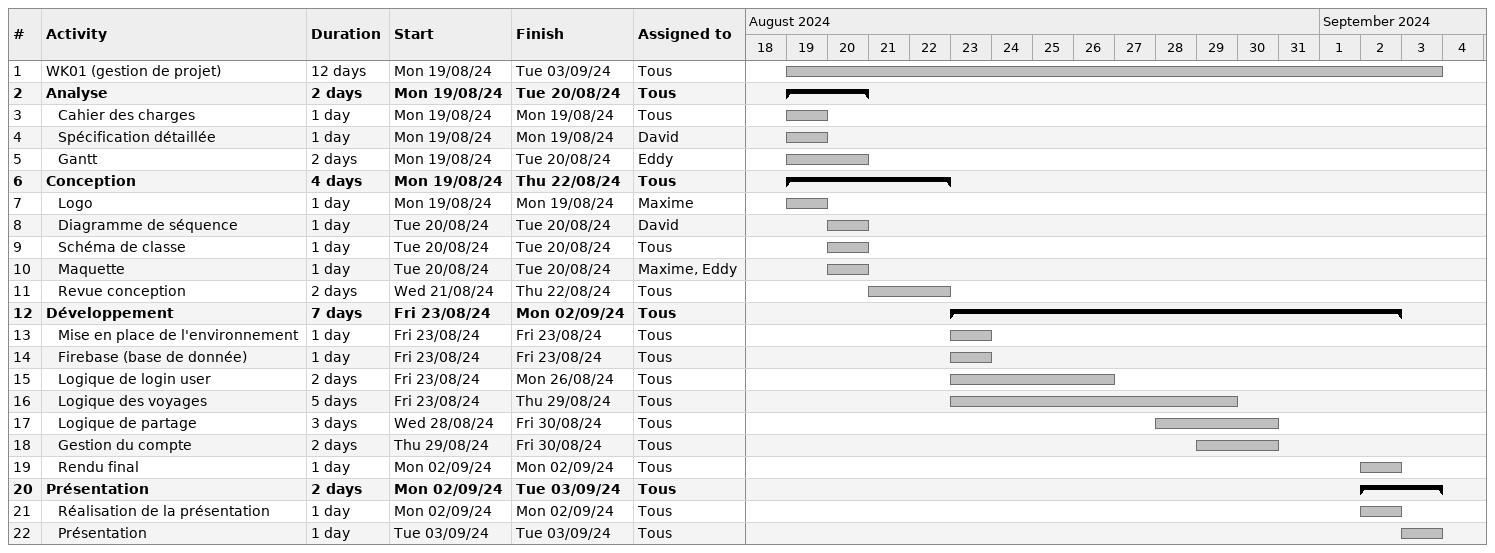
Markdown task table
| ID | Level | Task | Duration | Start | Finish | Resources |
|---|---|---|---|---|---|---|
| 1 | 1 | WK01 (gestion de projet) | 12d | 2024-08-19 | 2024-09-03 | Tous |
| 2 | 1 | **Analyse** | 2d | 2024-08-19 | 2024-08-20 | Tous |
| 3 | 2 | Cahier des charges | 1d | 2024-08-19 | 2024-08-19 | Tous |
| 4 | 2 | Spécification détaillée | 1d | 2024-08-19 | 2024-08-19 | David |
| 5 | 2 | Gantt | 2d | 2024-08-19 | 2024-08-20 | Eddy |
| 6 | 1 | **Conception** | 4d | 2024-08-19 | 2024-08-22 | Tous |
| 7 | 2 | Logo | 1d | 2024-08-19 | 2024-08-19 | Maxime |
| 8 | 2 | Diagramme de séquence | 1d | 2024-08-20 | 2024-08-20 | David |
| 9 | 2 | Schéma de classe | 1d | 2024-08-20 | 2024-08-20 | Tous |
| 10 | 2 | Maquette | 1d | 2024-08-20 | 2024-08-20 | Maxime, Eddy |
| 11 | 2 | Revue conception | 2d | 2024-08-21 | 2024-08-22 | Tous |
| 12 | 1 | **Développement** | 7d | 2024-08-23 | 2024-09-02 | Tous |
| 13 | 2 | Mise en place de l'environnement | 1d | 2024-08-23 | 2024-08-23 | Tous |
| 14 | 2 | Firebase (base de donnée) | 1d | 2024-08-23 | 2024-08-23 | Tous |
| 15 | 2 | Logique de login user | 2d | 2024-08-23 | 2024-08-26 | Tous |
| 16 | 2 | Logique des voyages | 5d | 2024-08-23 | 2024-08-29 | Tous |
| 17 | 2 | Logique de partage | 3d | 2024-08-28 | 2024-08-30 | Tous |
| 18 | 2 | Gestion du compte | 2d | 2024-08-29 | 2024-08-30 | Tous |
| 19 | 2 | Rendu final | 1d | 2024-09-02 | 2024-09-02 | Tous |
| 20 | 1 | **Présentation** | 2d | 2024-09-02 | 2024-09-03 | Tous |
| 21 | 2 | Réalisation de la présentation | 1d | 2024-09-02 | 2024-09-02 | Tous |
| 22 | 2 | Présentation | 1d | 2024-09-03 | 2024-09-03 | Tous |
